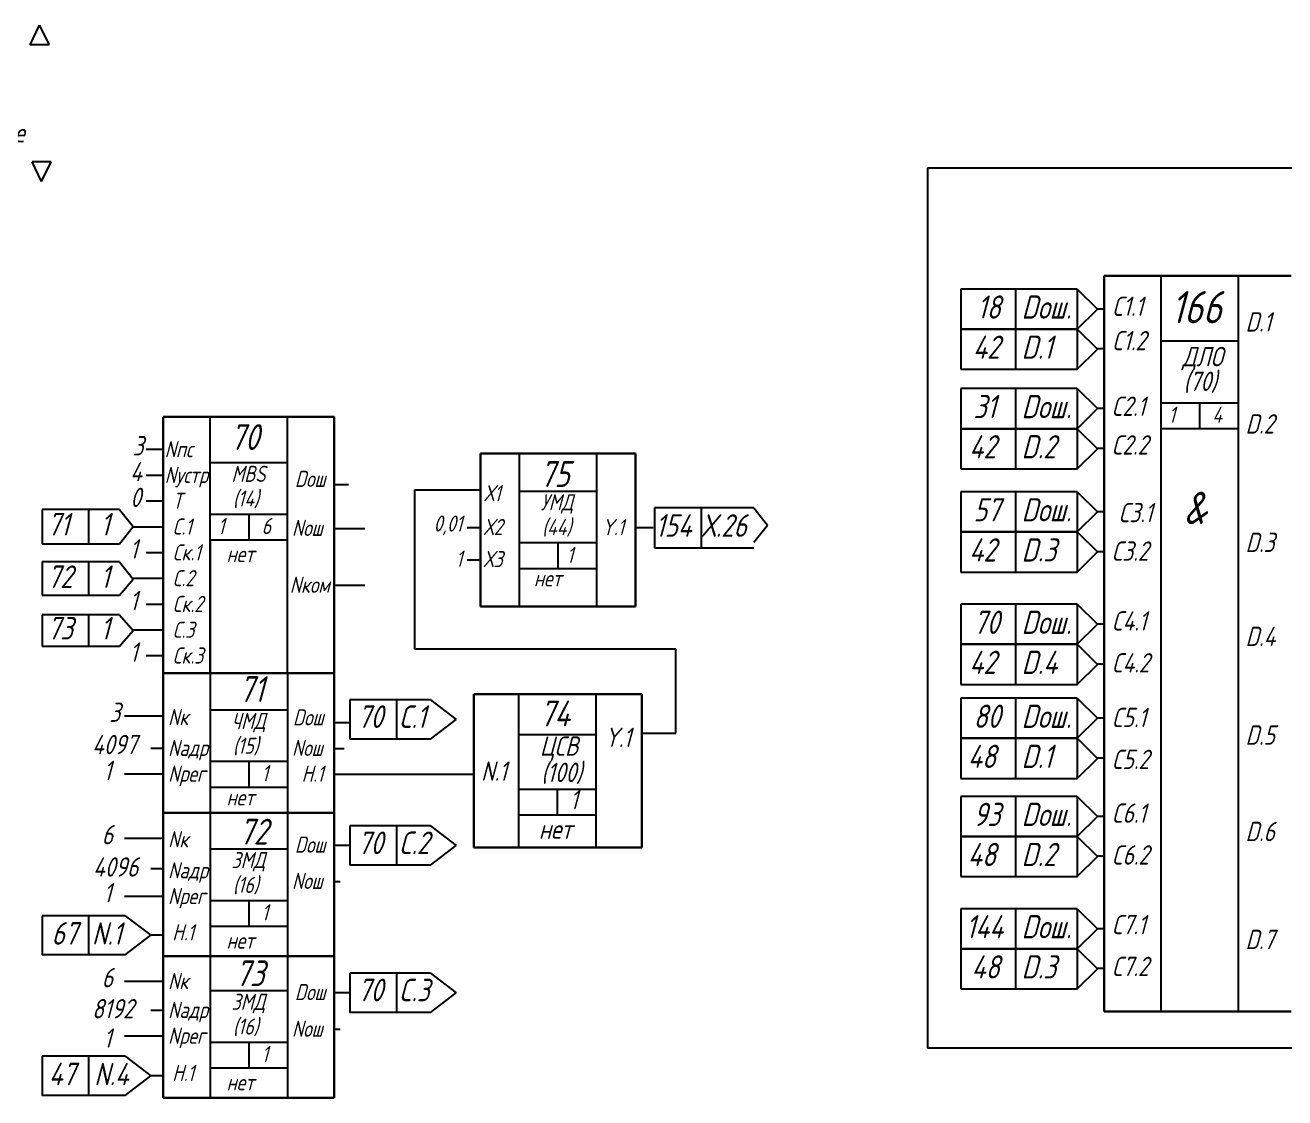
# Model space of a CAD drawing. Header units: millimetres. Extents: x -1319 to 705, y 574 to 3169.
# Drawn here: x -76.2 to 119.1, y 1321.4 to 1487.8 of the extents above; entities that cross this region are included whole.
import ezdxf

# ---------------------------------------------------------------- set-up
doc = ezdxf.new("R2010")
doc.units = ezdxf.units.MM
doc.layers.add('Текст', color=7, linetype='Continuous', lineweight=50)
doc.styles.add('GOST тип А', font='GOST_A.TTF', dxfattribs={"oblique": 15})
doc.styles.add('АСУТП', font='GOST_A.TTF', dxfattribs={"oblique": 15, "height": 2.5})

msp = doc.modelspace()

# ---------------------------------------------------------------- linework, layer by layer
at = {"color": 7}
for p, q in [((-74, 1487.75), (-75.45, 1484.7)), ((-74, 1487.75), (-72.47, 1484.7)), ((-72.47, 1484.7), (-75.45, 1484.7)), ((-72.13, 1466.57), (-75.12, 1466.57)), ((-73.66, 1463.52), (-75.12, 1466.57)), ((-73.66, 1463.52), (-72.13, 1466.57)), ((63.68, 1465.6), (63.68, 1329.16)), ((286.29, 1465.6), (63.68, 1465.6)), ((99.86, 1448.9), (99.86, 1334.77)), ((111.86, 1448.9), (111.86, 1334.77)), ((86.92, 1446.83), (68.85, 1446.83)), ((68.85, 1446.83), (68.85, 1440.61)), ((77.35, 1446.83), (77.35, 1440.61)), ((86.92, 1446.83), (90.03, 1443.72)), ((86.92, 1446.83), (86.92, 1440.61)), ((86.92, 1440.61), (90.03, 1443.72)), ((91.08, 1443.72), (90.03, 1443.72)), ((68.85, 1440.61), (86.92, 1440.61)), ((86.92, 1440.61), (68.85, 1440.61)), ((68.85, 1440.61), (68.85, 1434.39)), ((77.35, 1440.61), (77.35, 1434.39)), ((86.92, 1440.61), (90.03, 1437.5)), ((86.92, 1440.61), (86.92, 1434.39)), ((86.92, 1434.39), (90.03, 1437.5)), ((91.08, 1437.54), (90.03, 1437.54)), ((99.86, 1438.79), (111.86, 1438.79)), ((68.85, 1434.39), (86.92, 1434.39)), ((86.92, 1431.39), (68.85, 1431.39)), ((68.85, 1431.39), (68.85, 1425.17)), ((77.35, 1431.39), (77.35, 1425.17)), ((86.92, 1431.39), (90.03, 1428.28)), ((86.92, 1431.39), (86.92, 1425.17)), ((86.92, 1425.17), (90.03, 1428.28)), ((91.08, 1428.28), (90.03, 1428.28)), ((99.86, 1429.19), (111.86, 1429.19)), ((105.86, 1429.19), (105.86, 1425.19)), ((-47.52, 1387.23), (-47.52, 1427)), ((-35.52, 1387.23), (-35.52, 1427)), ((68.85, 1425.17), (86.92, 1425.17)), ((86.92, 1425.17), (68.85, 1425.17)), ((68.85, 1425.17), (68.85, 1418.95)), ((77.35, 1425.17), (77.35, 1418.95)), ((86.92, 1425.17), (90.03, 1422.06)), ((86.92, 1425.17), (86.92, 1418.95)), ((99.86, 1425.19), (111.86, 1425.19)), ((-54.77, 1421.92), (-57.45, 1421.92)), ((86.92, 1418.95), (90.03, 1422.06)), ((91.08, 1422.1), (90.03, 1422.1)), ((-47.52, 1419.92), (-35.52, 1419.92)), ((0.41, 1421.32), (0.41, 1397.57)), ((12.41, 1421.32), (12.41, 1397.57)), ((-54.77, 1417.92), (-57.45, 1417.92)), ((68.85, 1418.95), (86.92, 1418.95)), ((-28.27, 1416.51), (-26.05, 1416.51)), ((-54.77, 1413.92), (-57.45, 1413.92)), ((-15.79, 1390.97), (-15.79, 1415.68)), ((-15.79, 1415.68), (-5.59, 1415.68)), ((0.41, 1415.5), (12.41, 1415.5)), ((86.92, 1415.38), (68.85, 1415.38)), ((68.85, 1415.38), (68.85, 1409.16)), ((77.35, 1415.38), (77.35, 1409.16)), ((86.92, 1415.38), (90.03, 1412.27)), ((86.92, 1415.38), (86.92, 1409.16)), ((-61.58, 1412.65), (-73.53, 1412.65)), ((-73.53, 1412.65), (-73.53, 1407.31)), ((-66.39, 1412.65), (-66.39, 1407.31)), ((-66.39, 1412.65), (-66.39, 1407.31)), ((-61.58, 1412.65), (-59.46, 1409.98)), ((-47.52, 1411.92), (-35.52, 1411.92)), ((-41.52, 1411.92), (-41.52, 1407.92)), ((36.78, 1412.9), (21.37, 1412.9)), ((21.37, 1412.9), (21.37, 1406.71)), ((28.6, 1412.9), (28.6, 1406.71)), ((36.78, 1412.9), (38.91, 1410.23)), ((86.92, 1409.16), (90.03, 1412.27)), ((91.08, 1412.27), (90.03, 1412.27)), ((-61.58, 1407.31), (-59.46, 1409.98)), ((-54.77, 1409.92), (-59.52, 1409.92)), ((-7.64, 1409.84), (-5.53, 1409.84)), ((18.41, 1409.84), (21.19, 1409.84)), ((36.78, 1407.56), (38.91, 1410.23)), ((-47.52, 1407.92), (-35.52, 1407.92)), ((-47.52, 1407.92), (-47.52, 1387.23)), ((-28.27, 1409.7), (-23.52, 1409.7)), ((68.85, 1409.16), (86.92, 1409.16)), ((86.92, 1409.16), (68.85, 1409.16)), ((68.85, 1409.16), (68.85, 1402.94)), ((77.35, 1409.16), (77.35, 1402.94)), ((86.92, 1409.16), (90.03, 1406.05)), ((86.92, 1409.16), (86.92, 1402.94)), ((-73.53, 1407.31), (-61.58, 1407.31)), ((0.41, 1407.5), (12.41, 1407.5)), ((6.41, 1407.5), (6.41, 1403.5)), ((21.37, 1406.71), (36.78, 1406.71)), ((86.92, 1402.94), (90.03, 1406.05)), ((91.08, 1406.09), (90.03, 1406.09)), ((-61.58, 1404.51), (-73.53, 1404.51)), ((-73.53, 1404.51), (-73.53, 1399.35)), ((-66.39, 1404.51), (-66.39, 1399.35)), ((-66.39, 1404.51), (-66.39, 1399.35)), ((-61.58, 1404.51), (-59.46, 1401.85)), ((-54.77, 1405.92), (-57.45, 1405.92)), ((-7.64, 1404.82), (-5.53, 1404.82)), ((0.41, 1403.5), (12.41, 1403.5)), ((68.85, 1402.94), (86.92, 1402.94)), ((-61.58, 1399.35), (-59.46, 1401.85)), ((-54.77, 1401.92), (-59.52, 1401.92)), ((-28.27, 1400.88), (-23.52, 1400.88)), ((-73.53, 1399.35), (-61.58, 1399.35)), ((-61.58, 1396.28), (-73.53, 1396.28)), ((-73.53, 1396.28), (-73.53, 1391.42)), ((-66.39, 1396.28), (-66.39, 1391.42)), ((-66.39, 1396.28), (-66.39, 1391.42)), ((-61.58, 1396.28), (-59.46, 1393.85)), ((-54.77, 1397.92), (-57.45, 1397.92)), ((86.92, 1397.95), (68.85, 1397.95)), ((68.85, 1397.95), (68.85, 1391.73)), ((77.35, 1397.95), (77.35, 1391.73)), ((86.92, 1397.95), (90.03, 1394.84)), ((86.92, 1397.95), (86.92, 1391.73)), ((86.92, 1391.73), (90.03, 1394.84)), ((91.08, 1394.84), (90.03, 1394.84)), ((-61.58, 1391.42), (-59.46, 1393.85)), ((-54.77, 1393.92), (-59.52, 1393.92)), ((-73.53, 1391.42), (-61.58, 1391.42)), ((24.69, 1390.97), (-15.79, 1390.97)), ((24.69, 1377.94), (24.69, 1390.97)), ((68.85, 1391.73), (86.92, 1391.73)), ((86.92, 1391.73), (68.85, 1391.73)), ((68.85, 1391.73), (68.85, 1385.5)), ((77.35, 1391.73), (77.35, 1385.5)), ((86.92, 1391.73), (90.03, 1388.62)), ((86.92, 1391.73), (86.92, 1385.5)), ((-54.77, 1389.92), (-57.45, 1389.92)), ((86.92, 1385.5), (90.03, 1388.62)), ((91.08, 1388.66), (90.03, 1388.66)), ((-47.52, 1387.23), (-47.52, 1365.58)), ((-35.52, 1387.23), (-35.52, 1365.58)), ((68.85, 1385.5), (86.92, 1385.5)), ((-13.34, 1383.11), (-25.83, 1383.11)), ((-13.34, 1383.11), (-25.83, 1383.11)), ((-25.83, 1383.11), (-25.83, 1377.03)), ((-18.64, 1383.11), (-18.64, 1377.03)), ((-13.34, 1383.11), (-9.36, 1380.07)), ((0.28, 1383.98), (0.28, 1360.22)), ((12.28, 1383.98), (12.28, 1360.22)), ((86.92, 1383.37), (68.85, 1383.37)), ((68.85, 1383.37), (68.85, 1377.15)), ((77.35, 1383.37), (77.35, 1377.15)), ((86.92, 1383.37), (90.03, 1380.26)), ((86.92, 1383.37), (86.92, 1377.15)), ((-54.77, 1380.59), (-60.77, 1380.59)), ((-47.52, 1381.58), (-35.52, 1381.58)), ((-28.27, 1379.58), (-25.83, 1379.58)), ((-13.34, 1377.03), (-9.36, 1380.07)), ((86.92, 1377.15), (90.03, 1380.26)), ((91.08, 1380.26), (90.03, 1380.26)), ((-13.34, 1377.03), (-25.83, 1377.03)), ((0.28, 1377.73), (12.28, 1377.73)), ((19.42, 1377.94), (24.28, 1377.94)), ((24.28, 1377.94), (24.69, 1377.94)), ((68.85, 1377.15), (86.92, 1377.15)), ((86.92, 1377.15), (68.85, 1377.15)), ((68.85, 1377.15), (68.85, 1370.93)), ((77.35, 1377.15), (77.35, 1370.93)), ((86.92, 1377.15), (90.03, 1374.04)), ((86.92, 1377.15), (86.92, 1370.93)), ((-54.77, 1375.58), (-56.72, 1375.58)), ((-28.27, 1375.58), (-26.75, 1375.58)), ((-47.52, 1373.58), (-35.52, 1373.58)), ((-41.52, 1373.58), (-41.52, 1369.58)), ((86.92, 1370.93), (90.03, 1374.04)), ((91.08, 1374.08), (90.03, 1374.08)), ((-54.77, 1371.58), (-60.77, 1371.58)), ((-28.27, 1371.58), (-6.62, 1371.58)), ((68.85, 1370.93), (86.92, 1370.93)), ((-47.52, 1369.58), (-35.52, 1369.58)), ((0.28, 1369.25), (12.28, 1369.25)), ((6.28, 1369.25), (6.28, 1365.25)), ((86.92, 1368.15), (68.85, 1368.15)), ((68.85, 1368.15), (68.85, 1361.93)), ((77.35, 1368.15), (77.35, 1361.93)), ((86.92, 1368.15), (90.03, 1365.04)), ((86.92, 1368.15), (86.92, 1361.93)), ((-47.52, 1365.58), (-47.52, 1321.39)), ((-35.52, 1365.58), (-35.52, 1321.39)), ((0.28, 1365.29), (12.28, 1365.29)), ((86.92, 1361.93), (90.03, 1365.04)), ((91.08, 1365.04), (90.03, 1365.04)), ((-13.34, 1363.55), (-25.83, 1363.55)), ((-13.34, 1363.55), (-25.83, 1363.55)), ((-25.83, 1363.55), (-25.83, 1357.46)), ((-18.64, 1363.55), (-18.64, 1357.46)), ((-13.34, 1363.55), (-9.36, 1360.51)), ((-54.77, 1361.61), (-60.77, 1361.61)), ((68.85, 1361.93), (86.92, 1361.93)), ((86.92, 1361.93), (68.85, 1361.93)), ((68.85, 1361.93), (68.85, 1355.71)), ((77.35, 1361.93), (77.35, 1355.71)), ((86.92, 1361.93), (90.03, 1358.82)), ((86.92, 1361.93), (86.92, 1355.71)), ((-47.52, 1360), (-35.52, 1360)), ((-28.27, 1360.58), (-25.83, 1360.58)), ((-13.34, 1357.46), (-9.36, 1360.51)), ((-13.34, 1357.46), (-25.83, 1357.46)), ((86.92, 1355.71), (90.03, 1358.82)), ((91.08, 1358.86), (90.03, 1358.86)), ((-54.77, 1356.9), (-56.72, 1356.9)), ((68.85, 1355.71), (86.92, 1355.71)), ((-28.27, 1354.95), (-27.37, 1354.95)), ((-54.77, 1352.6), (-60.77, 1352.6)), ((-47.52, 1352), (-35.52, 1352)), ((-41.52, 1352), (-41.52, 1348)), ((-60.7, 1349.64), (-73.55, 1349.64)), ((-73.55, 1349.64), (-73.55, 1343.56)), ((-66.36, 1349.64), (-66.36, 1343.56)), ((-60.7, 1349.64), (-56.72, 1346.6)), ((86.92, 1350.72), (68.85, 1350.72)), ((68.85, 1350.72), (68.85, 1344.5)), ((77.35, 1350.72), (77.35, 1344.5)), ((86.92, 1350.72), (90.03, 1347.61)), ((86.92, 1350.72), (86.92, 1344.5)), ((-47.52, 1348), (-35.52, 1348)), ((86.92, 1344.5), (90.03, 1347.61)), ((91.08, 1347.61), (90.03, 1347.61)), ((-60.7, 1343.56), (-56.72, 1346.6)), ((-54.77, 1346.6), (-56.72, 1346.6)), ((-60.7, 1343.56), (-73.55, 1343.56)), ((68.85, 1344.5), (86.92, 1344.5)), ((86.92, 1344.5), (68.85, 1344.5)), ((68.85, 1344.5), (68.85, 1338.28)), ((77.35, 1344.5), (77.35, 1338.28)), ((86.92, 1344.5), (90.03, 1341.39)), ((86.92, 1344.5), (86.92, 1338.28)), ((-13.34, 1340.72), (-25.83, 1340.72)), ((-13.34, 1340.72), (-25.83, 1340.72)), ((-25.83, 1340.72), (-25.83, 1334.63)), ((-18.64, 1340.72), (-18.64, 1334.63)), ((-13.34, 1340.72), (-9.36, 1337.67)), ((86.92, 1338.28), (90.03, 1341.39)), ((91.08, 1341.43), (90.03, 1341.43)), ((-54.77, 1339.44), (-60.77, 1339.44)), ((-47.52, 1338.03), (-35.52, 1338.03)), ((-28.27, 1337.71), (-25.83, 1337.71)), ((-13.34, 1334.63), (-9.36, 1337.67)), ((68.85, 1338.28), (86.92, 1338.28)), ((-54.77, 1334.95), (-56.72, 1334.95)), ((-13.34, 1334.63), (-25.83, 1334.63)), ((-28.27, 1332.03), (-27.37, 1332.03)), ((-54.77, 1330.95), (-60.77, 1330.95)), ((-47.52, 1330.03), (-35.52, 1330.03)), ((-41.52, 1330.03), (-41.52, 1326.03)), ((-60.7, 1327.83), (-73.55, 1327.83)), ((-73.55, 1327.83), (-73.55, 1321.75)), ((-66.36, 1327.83), (-66.36, 1321.75)), ((-60.7, 1327.83), (-56.72, 1324.79)), ((63.68, 1329.16), (286.29, 1329.16)), ((-47.52, 1326.03), (-35.52, 1326.03)), ((-60.7, 1321.75), (-56.72, 1324.79)), ((-54.77, 1324.79), (-56.72, 1324.79)), ((-60.7, 1321.75), (-73.55, 1321.75))]:
    msp.add_line(p, q, dxfattribs=at)
at = {"color": 7, "lineweight": 30}
for p, q in [((91.11, 1448.9), (120.05, 1448.9)), ((91.11, 1448.9), (91.11, 1334.77)), ((-54.77, 1427), (-28.27, 1427)), ((-54.77, 1427), (-54.77, 1387.23)), ((-28.27, 1427), (-28.27, 1387.23)), ((-5.59, 1421.32), (18.41, 1421.32)), ((-5.59, 1421.32), (18.41, 1421.32)), ((-5.59, 1421.32), (-5.59, 1397.57)), ((18.41, 1421.32), (18.41, 1397.57)), ((-5.59, 1397.57), (18.41, 1397.57)), ((-5.59, 1397.57), (18.41, 1397.57)), ((-54.77, 1387.23), (-28.27, 1387.23)), ((-54.77, 1387.23), (-28.27, 1387.23)), ((-54.77, 1387.23), (-28.27, 1387.23)), ((-54.77, 1387.23), (-54.77, 1365.58)), ((-54.77, 1387.23), (-28.27, 1387.23)), ((-54.77, 1387.23), (-28.27, 1387.23)), ((-28.27, 1387.23), (-28.27, 1365.58)), ((-6.62, 1383.98), (19.42, 1383.98)), ((-6.62, 1383.98), (-6.62, 1360.22)), ((19.42, 1383.98), (19.42, 1360.22)), ((-54.77, 1365.58), (-28.27, 1365.58)), ((-54.77, 1365.58), (-28.27, 1365.58)), ((-54.77, 1365.58), (-54.77, 1343.37)), ((-28.27, 1365.58), (-28.27, 1343.37)), ((-6.62, 1360.22), (19.42, 1360.22)), ((-54.77, 1343.37), (-28.27, 1343.37)), ((-54.77, 1343.37), (-28.27, 1343.37)), ((-54.77, 1343.37), (-54.77, 1321.39)), ((-28.27, 1343.37), (-28.27, 1321.39)), ((91.11, 1334.77), (120.05, 1334.77)), ((-54.77, 1321.39), (-28.27, 1321.39))]:
    msp.add_line(p, q, dxfattribs=at)

# ---------------------------------------------------------------- texts
at = {"color": 7, "style": 'АСУТП', "oblique": 15}
for s, p in [('18', (71.39, 1442.23)), ('Dош.', (78.27, 1442.23)), ('42', (70.73, 1436.01)), ('D.1', (78.27, 1436.01)), ('31', (70.82, 1426.8)), ('Dош.', (78.27, 1426.8)), ('42', (70.16, 1420.57)), ('D.2', (78.27, 1420.57)), ('57', (70.82, 1410.79)), ('Dош.', (78.27, 1410.79)), ('42', (70.16, 1404.57)), ('D.3', (78.27, 1404.57)), ('70', (70.82, 1393.35)), ('Dош.', (78.27, 1393.35)), ('42', (70.16, 1387.13)), ('D.4', (78.27, 1387.13)), ('80', (70.82, 1378.77)), ('Dош.', (78.27, 1378.77)), ('48', (69.94, 1372.55)), ('D.1', (78.27, 1372.55)), ('93', (70.82, 1363.55)), ('Dош.', (78.27, 1363.55)), ('48', (69.94, 1357.33)), ('D.2', (78.27, 1357.33)), ('144', (69.63, 1346.13)), ('Dош.', (78.27, 1346.13)), ('48', (70.51, 1339.9)), ('D.3', (78.27, 1339.9))]:
    msp.add_text(s, height=3.6, dxfattribs=at).set_placement(p)
at = {"layer": 'Текст', "color": 7, "lineweight": 15, "style": 'GOST тип А', "oblique": 15}
for s, height, p in [('ИМ2 меньше', 3, (-94.93, 1469.57)), ('C1.1', 3, (92.26, 1442.66)), ('166', 5, (101.42, 1441.52)), ('D.1', 3, (112.99, 1440.24)), ('C1.2', 3, (92.26, 1437.33)), ('ДЛО', 3, (103.19, 1434.85)), ('(70)', 3, (103.39, 1431.02)), ('С2.1', 3, (92.26, 1427.15)), ('1', 2.5, (101.07, 1426.09)), ('4', 2.5, (107.85, 1426.09)), ('D.2', 3, (112.99, 1424.41)), ('70', 4, (-44.4, 1421.87)), ('3', 3, (-59.54, 1421.02)), ('С2.2', 3, (92.26, 1421.15)), ('Nпс', 2.5, (-54.55, 1420.74)), ('4', 3, (-59.91, 1417.02)), ('75', 4, (3.61, 1416.14)), ('Nустр', 2.5, (-54.55, 1416.74)), ('MBS', 2.5, (-44.2, 1416.92)), ('Dош', 2.5, (-34.38, 1416.14)), ('0', 3, (-59.89, 1413.02)), ('(14)', 2.5, (-43.99, 1413.09)), ('Х1', 2.5, (-5.04, 1413.93)), ('Т', 2.5, (-53.31, 1412.74)), ('УМД', 2.5, (3.74, 1412.51)), ('&', 5, (103.4, 1410.38)), ('71', 3.5, (-72.73, 1408.6)), ('1', 3.5, (-64.51, 1408.6)), ('154', 3.5, (21.52, 1408.4)), ('Х.26', 3.5, (28.68, 1408.4)), ('С3.1', 3, (93.34, 1410.66)), ('С.1', 2.5, (-53.31, 1408.74)), ('1', 2.5, (-46.31, 1408.82)), ('6', 2.5, (-39.53, 1408.82)), ('Nош', 2.5, (-34.82, 1408.53)), ('0,01', 2.5, (-12.87, 1409.21)), ('Х2', 2.5, (-5.11, 1408.67)), ('(44)', 2.5, (3.95, 1408.67)), ('Y.1', 2.5, (13.24, 1408.65)), ('1', 3, (-59.98, 1405.02)), ('D.3', 3, (112.99, 1406.04)), ('Ск.1', 2.5, (-53.31, 1404.74)), ('нет', 2.5, (-44.97, 1404.48)), ('1', 2.5, (-9.43, 1403.76)), ('Х3', 2.5, (-5.13, 1403.7)), ('1', 2.5, (7.77, 1404.33)), ('С3.2', 3, (92.26, 1404.69)), ('72', 3.5, (-72.73, 1400.47)), ('1', 3.5, (-64.51, 1400.47)), ('С.2', 2.5, (-53.31, 1400.74)), ('Nком', 2.5, (-35.16, 1399.71)), ('нет', 2.5, (2.68, 1400.71)), ('1', 3, (-59.98, 1397.02)), ('Ск.2', 2.5, (-53.31, 1396.74)), ('С4.1', 3, (92.29, 1393.86)), ('73', 3.5, (-72.73, 1392.47)), ('1', 3.5, (-64.51, 1392.47)), ('С.3', 2.5, (-53.31, 1392.74)), ('D.4', 3, (112.99, 1391.46)), ('1', 3, (-59.98, 1389.02)), ('Ск.3', 2.5, (-53.31, 1388.74)), ('С4.2', 3, (92.29, 1387.36)), ('71', 4, (-43.03, 1382.79)), ('3', 3, (-63.14, 1379.69)), ('74', 4, (3.58, 1378.99)), ('Nк', 2.5, (-54.02, 1379.21)), ('ЧМД', 2.5, (-44.2, 1378.59)), ('Dош', 2.5, (-34.68, 1379.15)), ('70', 3.5, (-24.63, 1378.76)), ('С.1', 3.5, (-18.2, 1378.76)), ('С5.1', 3, (92.29, 1378.88)), ('Y.1', 3, (13.65, 1375.8)), ('D.5', 3, (112.99, 1376.15)), ('4097', 3, (-65.82, 1374.68)), ('Nадр', 2.5, (-54.02, 1374.41)), ('(15)', 2.5, (-43.99, 1374.75)), ('Nош', 2.5, (-34.82, 1374.41)), ('ЦСВ', 3, (3.61, 1374.45)), ('С5.2', 3, (92.29, 1372.39)), ('1', 3, (-64.03, 1370.68)), ('Nрег', 2.5, (-54.02, 1370.41)), ('1', 2.5, (-39.53, 1370.49)), ('Н.1', 2.5, (-33.33, 1370.41)), ('N.1', 3, (-5.51, 1370.56)), ('(100)', 3, (3.81, 1370.37)), ('1', 3, (8.27, 1366.15)), ('нет', 2.5, (-44.97, 1366.74)), ('С6.1', 3, (92.29, 1364.05)), ('6', 3, (-64.32, 1360.71)), ('72', 4, (-43.03, 1360.67)), ('нет', 3, (3.46, 1361.57)), ('D.6', 3, (112.99, 1361.2)), ('Nк', 2.5, (-54.02, 1360.23)), ('Dош', 2.5, (-34.38, 1359.41)), ('70', 3.5, (-24.63, 1359.19)), ('С.2', 3.5, (-18.2, 1359.19)), ('ЗМД', 2.5, (-44.2, 1357.01)), ('С6.2', 3, (92.29, 1357.56)), ('4096', 3, (-65.66, 1355.7)), ('Nадр', 2.5, (-54.02, 1355.43)), ('(16)', 2.5, (-43.99, 1353.17)), ('Nош', 2.5, (-34.82, 1353.78)), ('1', 3, (-64.03, 1351.7)), ('Nрег', 2.5, (-54.02, 1351.43)), ('1', 2.5, (-39.53, 1348.91)), ('С7.1', 3, (92.29, 1346.76)), ('67', 3.5, (-72.1, 1345.15)), ('N.1', 3.456, (-65.83, 1345.15)), ('Н.1', 2.5, (-53.39, 1345.81)), ('D.7', 3, (112.99, 1344.46)), ('нет', 2.5, (-44.97, 1344.53)), ('6', 3, (-64.32, 1338.54)), ('73', 4, (-43.62, 1338.7)), ('С7.2', 3, (92.29, 1340.27)), ('Nк', 2.5, (-54.02, 1338.27)), ('70', 3.5, (-24.63, 1336.36)), ('С.3', 3.5, (-18.2, 1336.36)), ('Dош', 2.5, (-34.38, 1336.54)), ('8192', 3, (-65.82, 1333.71)), ('Nадр', 2.5, (-54.02, 1333.77)), ('ЗМД', 2.5, (-44.2, 1335.03)), ('(16)', 2.5, (-43.99, 1331.2)), ('1', 3, (-64.03, 1329.16)), ('Nрег', 2.5, (-54.02, 1329.77)), ('Nош', 2.5, (-34.82, 1330.86)), ('1', 2.5, (-39.53, 1326.94)), ('47', 3.5, (-72.52, 1323.34)), ('N.4', 3.456, (-65.48, 1323.34)), ('Н.1', 2.5, (-53.39, 1324)), ('нет', 2.5, (-44.97, 1322.55))]:
    msp.add_text(s, height=height, dxfattribs=at).set_placement(p)

doc.saveas('drawing.dxf')
